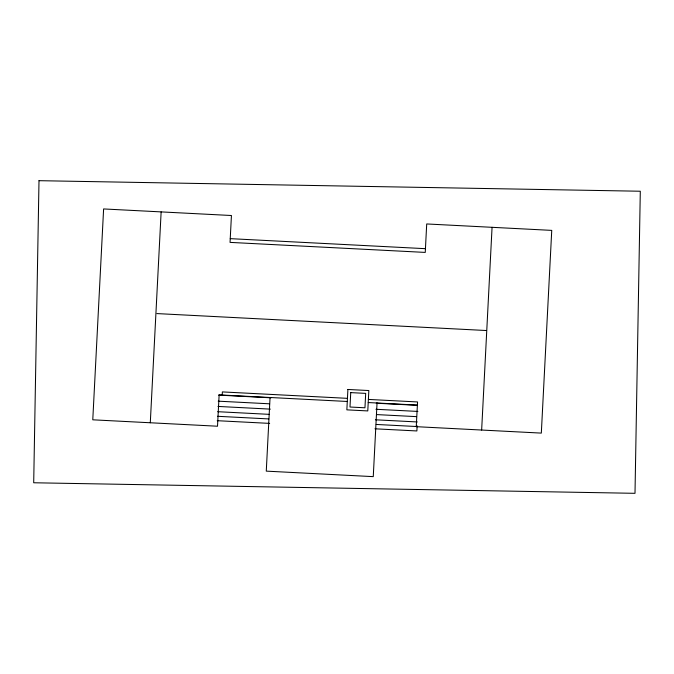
<?xml version="1.0" encoding="UTF-8"?>
<svg xmlns="http://www.w3.org/2000/svg" width="674" height="674" viewBox="0 0 674 674"><rect width="100%" height="100%" fill="white"/><g stroke="black" fill="none" stroke-linecap="round" stroke-linejoin="round"><path stroke-width="1.01" d="M150.294 422.767L161.137 211.897M222.209 395.04L222.369 391.914L347.447 398.342M270.055 397.5L266.272 471.134L373.261 476.636L377.044 403.001M417.139 425.842L416.877 430.956L374.938 428.799M481.649 430.037L492.062 227.315M230.247 238.647L425.446 248.681M156.958 313.587L486.106 330.513M368.383 399.421L417.56 401.948L416.254 426.676L541.323 433.104L551.745 230.382L426.709 223.953L425.252 252.413L230.053 242.387L231.435 215.512L103.611 208.94L92.776 419.809L217.517 426.221L219.134 394.88L347.287 401.468M368.215 402.547L417.4 405.074M218.536 395.107L270.956 397.803M376.252 403.221L417.139 405.318M218.224 401.173L269.6 403.81M375.94 409.278L417.88 411.435M217.955 406.43L270.375 409.126M376.715 414.594L416.557 416.642M217.677 411.696L269.052 414.341M375.393 419.801L417.332 421.958M217.441 416.288L268.816 418.925M376.21 424.452L417.096 426.549M217.222 420.694L269.642 423.39M38.999 180.683L33.7 482.769L635.001 493.317L640.3 191.231L38.999 180.683M347.902 389.471L346.857 409.851L367.785 410.929L368.838 390.549L347.902 389.471M350.733 392.613L349.991 407.02L364.954 407.787L365.696 393.38L350.733 392.613"/></g></svg>
